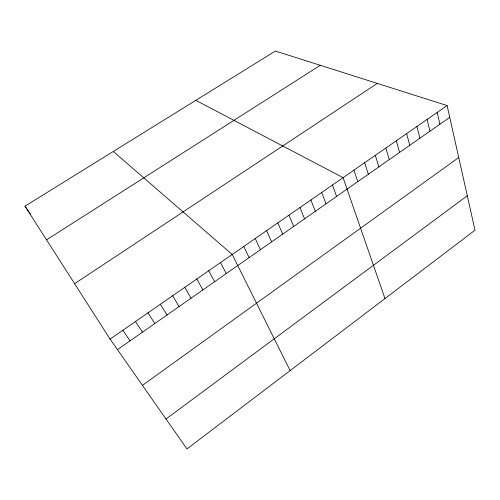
<?xml version="1.0" encoding="UTF-8"?>
<svg xmlns="http://www.w3.org/2000/svg" width="500" height="500" viewBox="0 0 500 500"><rect width="100%" height="100%" fill="white"/><g stroke="black" fill="none" stroke-linecap="round" stroke-linejoin="round"><path stroke-width="0.75" d="M165.994 419L467.294 195.769M142.456 385.369L458.731 157.506M117.456 349.656L449.744 117.344M110.075 339.106L447.113 105.569L475 230.2L186.956 448.956L110.075 339.106L25 206.163L275.4 51.044L447.113 105.569M74.606 283.688L377.287 83.4M46.556 239.844L320.294 65.3M195.831 100.337L343.081 177.656L384.975 298.569M113.3 151.463L232.206 254.481L290.138 370.594M25 206.163L29.194 212.225M30.031 213.438L30.869 214.644M122.844 330.256L130.025 340.869M135.481 321.5L142.469 332.169M147.994 312.831L154.787 323.556M160.387 304.244L166.988 315.031M172.65 295.744L179.069 306.581M184.8 287.331L191.031 298.219M196.825 278.994L202.875 289.938M208.731 270.744L214.606 281.737M220.525 262.575L226.231 273.612M243.775 246.462L249.137 257.6M255.231 238.525L260.431 249.7M266.575 230.662L271.613 241.881M277.819 222.875L282.694 234.137M288.95 215.162L293.675 226.462M299.981 207.519L304.55 218.856M310.906 199.95L315.325 211.325M321.731 192.45L326 203.863M332.456 185.019L336.575 196.462M353.925 170.138L357.762 181.656M364.669 162.694L368.363 174.244M375.312 155.319L378.862 166.9M385.856 148.012L389.269 159.625M396.3 140.775L399.581 152.419M406.65 133.606L409.794 145.275M416.906 126.5L419.919 138.2M427.069 119.456L429.95 131.181M437.131 112.481L439.894 124.231"/></g></svg>
